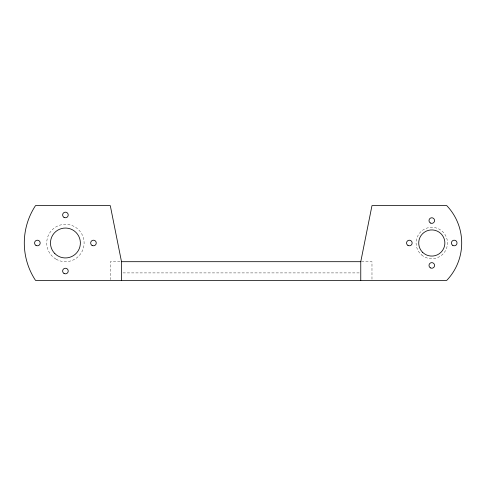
<?xml version="1.0" encoding="UTF-8"?>
<svg xmlns="http://www.w3.org/2000/svg" width="486" height="486" viewBox="0 0 486 486"><rect width="100%" height="100%" fill="white"/><g stroke="black" fill="none" stroke-linecap="round" stroke-linejoin="round"><path stroke-width="0.36" stroke-dasharray="2.43 1.82" d="M120.006 261.693L110.286 261.693L110.286 279.638M361.511 261.693L371.978 261.693L371.978 279.638M123.013 272.907L360.005 272.907M421.617 254.962A15.704 15.704 0 0 0 447.235 245.831A15.704 15.704 0 0 0 426.52 228.207A15.704 15.704 0 0 0 421.617 254.962M56.078 259.19A18.693 18.693 0 0 0 84.114 243A18.693 18.693 0 0 0 56.078 226.81A18.693 18.693 0 0 0 56.078 259.19"/><path stroke-width="0.73" d="M360.764 280.386L360.764 261.693L371.978 205.614L446.743 205.614A54.207 54.207 0 0 1 446.743 280.386L35.514 280.386A67.912 67.912 0 0 1 35.514 205.614L110.286 205.614L121.5 261.693L121.5 280.386M121.5 261.693L360.764 261.693M422.589 252.301A13.086 13.086 0 0 0 444.447 246.317A13.086 13.086 0 0 0 428.336 230.382A13.086 13.086 0 0 0 422.589 252.301M35.982 245.43A2.807 2.807 0 0 0 40.186 243A2.807 2.807 0 0 0 35.982 240.57A2.807 2.807 0 0 0 35.982 245.43M64.018 273.466A2.807 2.807 0 0 0 68.228 271.036A2.807 2.807 0 0 0 64.018 268.612A2.807 2.807 0 0 0 64.018 273.466M92.061 245.43A2.807 2.807 0 0 0 96.264 243A2.807 2.807 0 0 0 92.061 240.57A2.807 2.807 0 0 0 92.061 245.43M54.851 253.577A14.957 14.957 0 0 0 79.868 246.87A14.957 14.957 0 0 0 61.552 228.554A14.957 14.957 0 0 0 54.851 253.577M64.018 217.388A2.807 2.807 0 0 0 68.228 214.964A2.807 2.807 0 0 0 64.018 212.534A2.807 2.807 0 0 0 64.018 217.388M430.389 222.995A2.807 2.807 0 0 0 434.593 220.571A2.807 2.807 0 0 0 430.389 218.141A2.807 2.807 0 0 0 430.389 222.995M407.961 245.43A2.807 2.807 0 0 0 412.164 243A2.807 2.807 0 0 0 407.961 240.57A2.807 2.807 0 0 0 407.961 245.43M430.389 267.859A2.807 2.807 0 0 0 434.593 265.429A2.807 2.807 0 0 0 430.389 263.005A2.807 2.807 0 0 0 430.389 267.859M452.818 245.43A2.807 2.807 0 0 0 457.028 243A2.807 2.807 0 0 0 452.818 240.57A2.807 2.807 0 0 0 452.818 245.43"/></g></svg>
